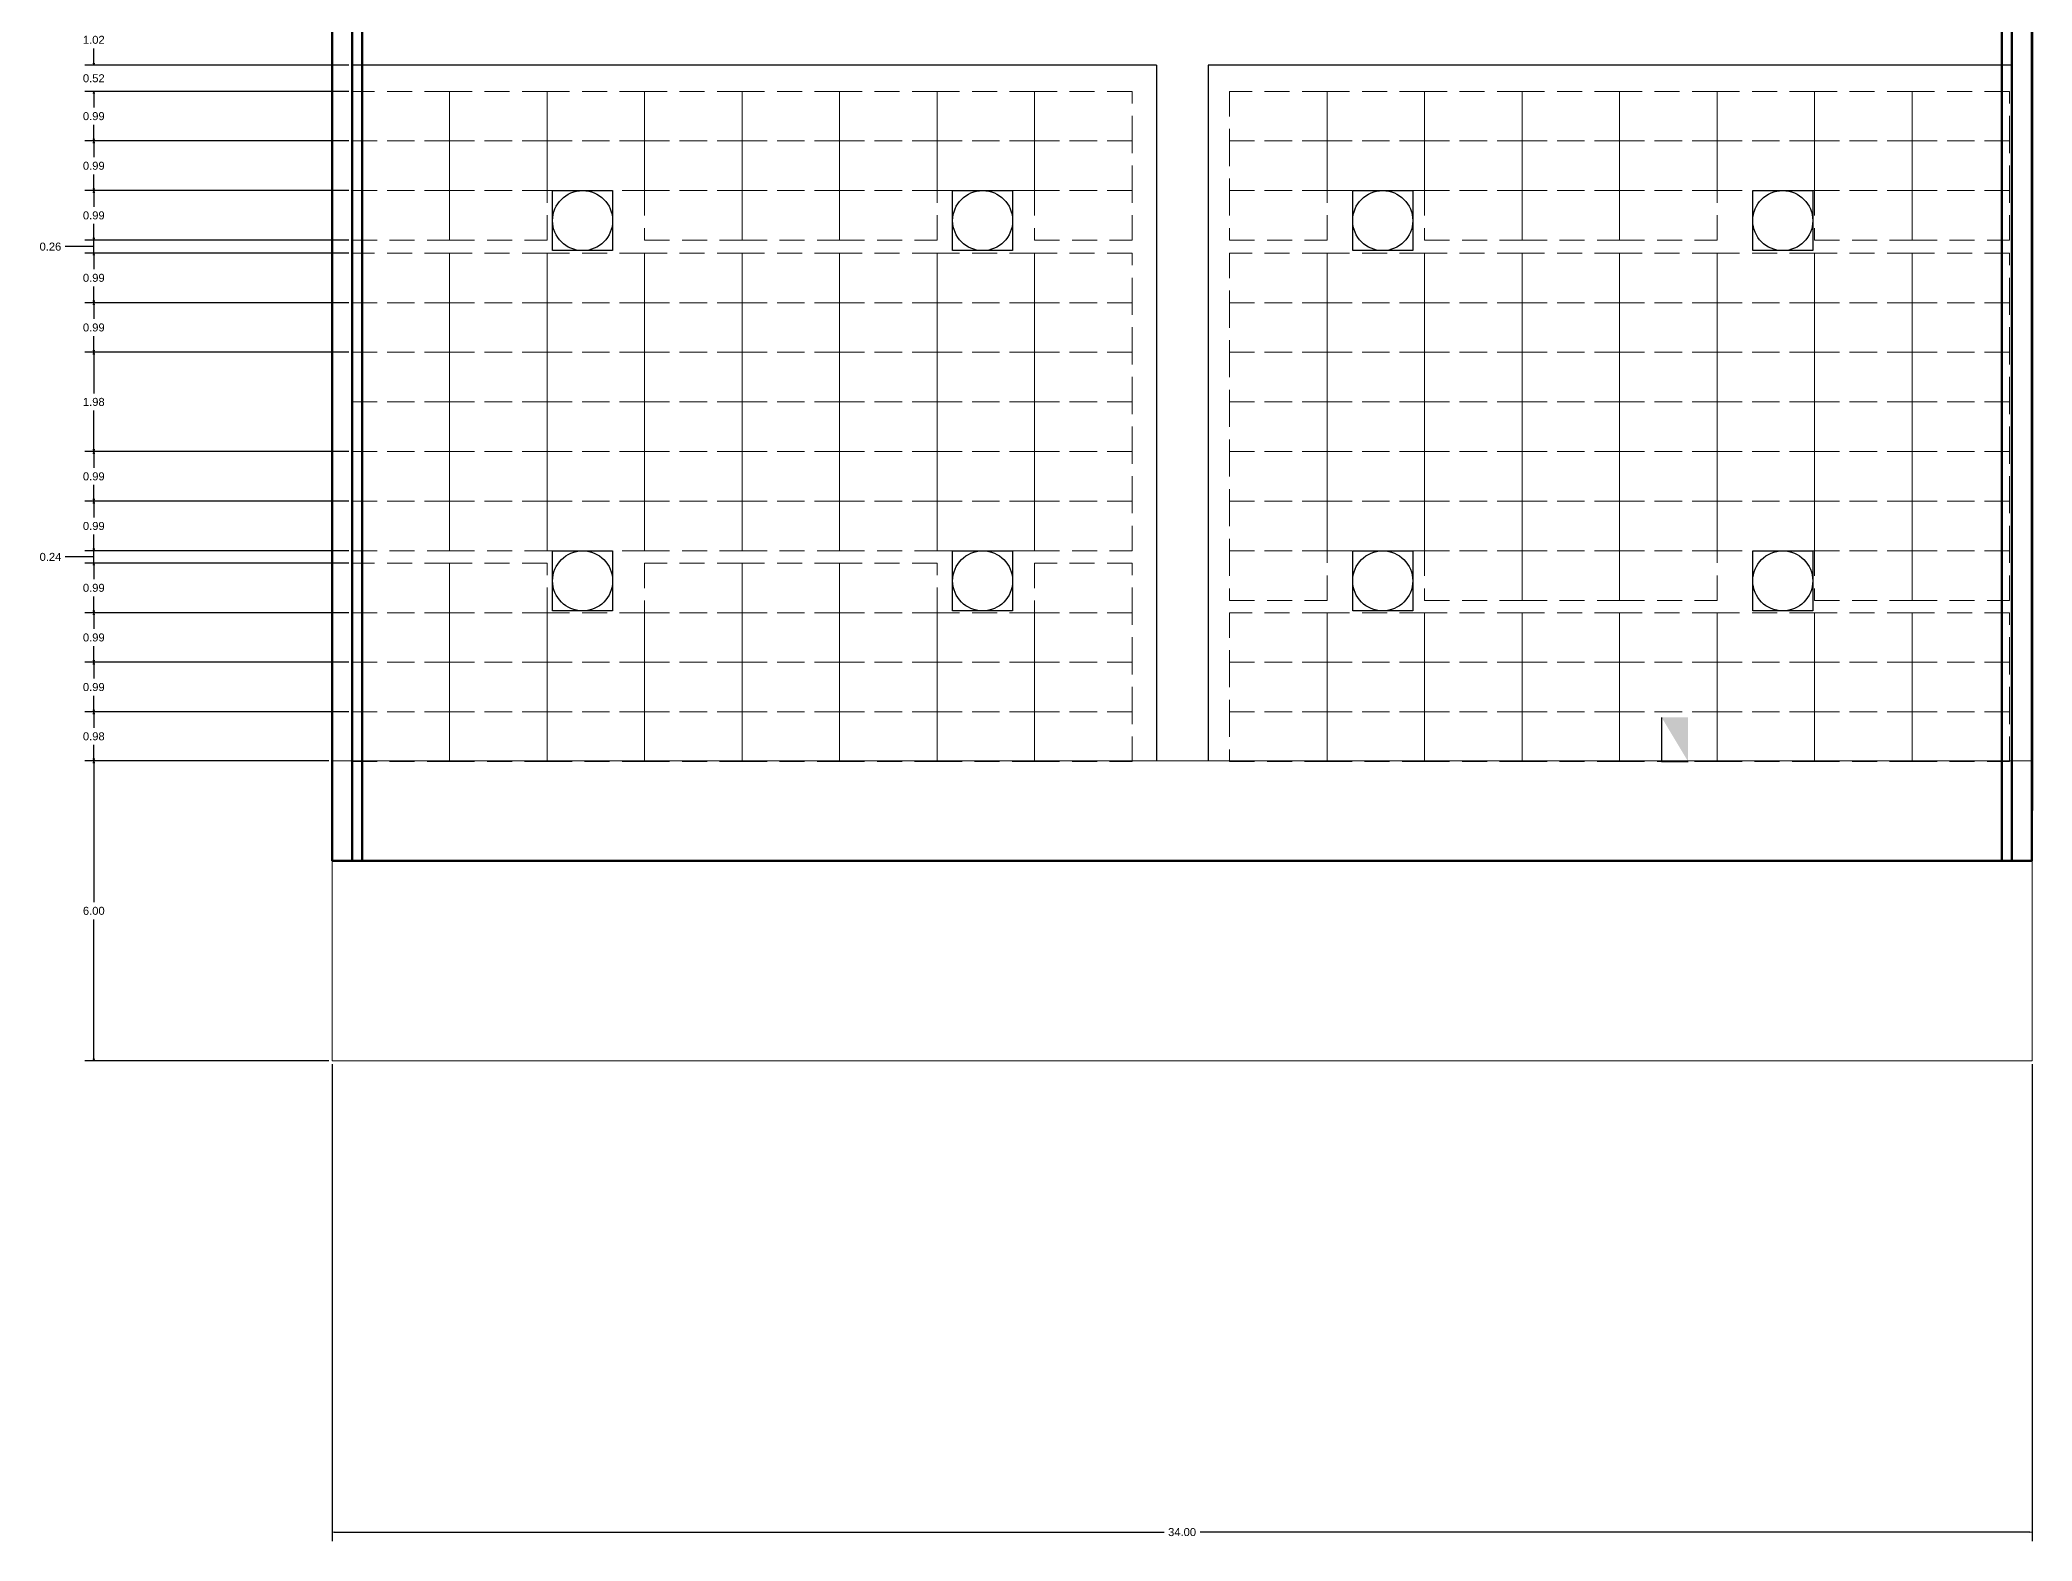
# Model space of a CAD drawing. Header units: metres. Extents: x -1 to 720, y -8 to 179.
# Drawn here: x 514.67 to 554.51, y 16.4 to 46.41 of the extents above; entities that cross this region are included whole.
import ezdxf

# ---------------------------------------------------------------- set-up
doc = ezdxf.new("R2010")
doc.units = ezdxf.units.M
doc.header["$PDMODE"] = 34
doc.linetypes.add('DASHED', pattern=[0.75, 0.5, -0.25])
for name, color, linetype in [('0-Dimension', 9, 'Continuous'), ('E-AUXL', 7, 'Continuous'), ('S-PLAT', 7, 'Continuous')]:
    doc.layers.add(name, color=color, linetype=linetype)
for name, color, linetype, lineweight in [('A-AREA', 7, 'Continuous', 5), ('A-ROOF', 226, 'Continuous', 53), ('E-POWR', 3, 'DASHED', 15), ('S-BEAM', 1, 'Continuous', 50)]:
    doc.layers.add(name, color=color, linetype=linetype, lineweight=lineweight)
doc.styles.get("Standard").update_dxf_attribs({"font": 'arial.ttf'})
doc.dimstyles.new('DAPC Standard', dxfattribs={"dimtxt": 0.3, "dimasz": 0.18, "dimexe": 0.18, "dimexo": 0.0625, "dimgap": 0.09, "dimtad": 0, "dimtih": 1, "dimtoh": 1, "dimzin": 0, "dimdsep": 46, "dimtxsty": 'Standard', "dimblk": 'CLOSEDBLANK', "dimcen": 0.09, "dimazin": 0, "dimtfac": 1, "dimtofl": 0, "dimtmove": 0, "dimatfit": 3, "dimfxl": 1, "dimtolj": 1, "dimtzin": 0, "dimarcsym": 0})

# ---------------------------------------------------------------- blocks, each defined once
blk = doc.blocks.new('*U1')
at = {"layer": 'E-POWR'}
blk.add_lwpolyline([(-0.975, -0.496), (0.975, -0.496), (0.975, 0.496), (-0.975, 0.496)], close=True, dxfattribs=at)
blk = doc.blocks.new('*U2')
at = {"layer": 'E-POWR', "color": 0, "linetype": 'ByBlock', "lineweight": -2, "transparency": 16777216}
for p in [(0, 0), (1.95, 0)]:
    blk.add_blockref('*U1', p, dxfattribs=at)
blk = doc.blocks.new('*U3')
at = {"layer": 'E-POWR'}
blk.add_lwpolyline([(-0.975, -0.496), (0.975, -0.496), (0.975, 0.496), (-0.975, 0.496)], close=True, dxfattribs=at)
blk = doc.blocks.new('*U4')
at = {"layer": 'E-POWR', "color": 0, "linetype": 'ByBlock', "lineweight": -2, "transparency": 16777216}
for p in [(0, 0), (1.95, 0)]:
    blk.add_blockref('*U3', p, dxfattribs=at)
blk = doc.blocks.new('*U17')
at = {"layer": 'E-POWR'}
blk.add_lwpolyline([(-0.975, -0.496), (0.975, -0.496), (0.975, 0.496), (-0.975, 0.496)], close=True, dxfattribs=at)
blk = doc.blocks.new('*U18')
at = {"layer": 'E-POWR', "color": 0, "linetype": 'ByBlock', "lineweight": -2, "transparency": 16777216}
for p in [(0, 0), (1.95, 0)]:
    blk.add_blockref('*U17', p, dxfattribs=at)
blk = doc.blocks.new('*U19')
at = {"layer": 'E-POWR'}
blk.add_lwpolyline([(-0.975, -0.496), (0.975, -0.496), (0.975, 0.496), (-0.975, 0.496)], close=True, dxfattribs=at)
blk = doc.blocks.new('*U20')
at = {"layer": 'E-POWR', "color": 0, "linetype": 'ByBlock', "lineweight": -2, "transparency": 16777216}
for p in [(0, 0), (1.95, 0)]:
    blk.add_blockref('*U19', p, dxfattribs=at)
blk = doc.blocks.new('*U21')
at = {"layer": 'E-POWR'}
blk.add_lwpolyline([(-0.975, -0.496), (0.975, -0.496), (0.975, 0.496), (-0.975, 0.496)], close=True, dxfattribs=at)
blk = doc.blocks.new('*U22')
at = {"layer": 'E-POWR', "color": 0, "linetype": 'ByBlock', "lineweight": -2, "transparency": 16777216}
for p in [(0, 0), (1.95, 0), (3.9, 0)]:
    blk.add_blockref('*U21', p, dxfattribs=at)
blk = doc.blocks.new('*U23')
at = {"layer": 'E-POWR'}
blk.add_lwpolyline([(-0.975, -0.496), (0.975, -0.496), (0.975, 0.496), (-0.975, 0.496)], close=True, dxfattribs=at)
blk = doc.blocks.new('*U24')
at = {"layer": 'E-POWR', "color": 0, "linetype": 'ByBlock', "lineweight": -2, "transparency": 16777216}
for p in [(0, 0), (1.95, 0), (3.9, 0)]:
    blk.add_blockref('*U23', p, dxfattribs=at)
blk = doc.blocks.new('*U38')
at = {"layer": 'E-POWR'}
blk.add_lwpolyline([(-0.975, -0.496), (0.975, -0.496), (0.975, 0.496), (-0.975, 0.496)], close=True, dxfattribs=at)
blk = doc.blocks.new('*U37')
at = {"layer": 'E-POWR', "color": 0, "linetype": 'ByBlock', "lineweight": -2, "transparency": 16777216}
for p in [(0, 0), (1.95, 0), (3.9, 0)]:
    blk.add_blockref('*U38', p, dxfattribs=at)
blk = doc.blocks.new('*U40')
at = {"layer": 'E-POWR'}
blk.add_lwpolyline([(-0.975, -0.496), (0.975, -0.496), (0.975, 0.496), (-0.975, 0.496)], close=True, dxfattribs=at)
blk = doc.blocks.new('*U39')
at = {"layer": 'E-POWR', "color": 0, "linetype": 'ByBlock', "lineweight": -2, "transparency": 16777216}
for p in [(0, 0), (1.95, 0), (3.9, 0)]:
    blk.add_blockref('*U40', p, dxfattribs=at)
blk = doc.blocks.new('RETIE-Tablero de distribucion')
for p, q in [((20, 0), (20, 12)), ((0, 0), (20, 0))]:
    blk.add_line(p, q)
blk.add_solid([(0, 0), (0, 12), (20, 12)])
blk = doc.blocks.new('_ClosedBlank')
at = {"color": 0, "linetype": 'ByBlock', "lineweight": -2}
for p, q in [((-1, 0.17), (0, 0)), ((-1, 0.17), (-1, -0.17)), ((0, 0), (-1, -0.17))]:
    blk.add_line(p, q, dxfattribs=at)
blk = doc.blocks.new('*D374')
at = {"layer": '0-Dimension', "color": 0, "lineweight": -2, "transparency": 16777216}
for p, q in [((520.511, 25.938), (520.511, 16.402)), ((554.511, 25.938), (554.511, 16.402)), ((520.556, 16.582), (537.151, 16.582)), ((554.466, 16.582), (537.871, 16.582))]:
    blk.add_line(p, q, dxfattribs=at)
at = {"layer": 'Defpoints', "color": 0, "transparency": 16777216}
for p in [(520.511, 26), (554.511, 26), (554.511, 16.582)]:
    blk.add_point(p, dxfattribs=at)
at = {"layer": '0-Dimension', "color": 0, "lineweight": -2, "transparency": 16777216, "xscale": 0.045, "yscale": 0.045, "zscale": 0.045, "rotation": 180}
blk.add_blockref('_ClosedBlank', (520.511, 16.582), dxfattribs=at)
at = {"layer": '0-Dimension', "color": 0, "lineweight": -2, "transparency": 16777216, "xscale": 0.045, "yscale": 0.045, "zscale": 0.045}
blk.add_blockref('_ClosedBlank', (554.511, 16.582), dxfattribs=at)
at = {"layer": '0-Dimension', "color": 0, "transparency": 16777216, "insert": (537.511, 16.582), "char_height": 0.16, "attachment_point": 5}
blk.add_mtext('\\A1;34.00', dxfattribs=at)
blk = doc.blocks.new('*D375')
at = {"layer": '0-Dimension', "color": 0, "lineweight": -2, "transparency": 16777216}
for p, q in [((520.448, 32), (515.567, 32)), ((515.747, 31.955), (515.747, 29.172)), ((515.747, 26.045), (515.747, 28.828)), ((520.448, 26), (515.567, 26))]:
    blk.add_line(p, q, dxfattribs=at)
at = {"layer": 'Defpoints', "color": 0, "transparency": 16777216}
for p in [(515.747, 32), (520.511, 32), (520.511, 26)]:
    blk.add_point(p, dxfattribs=at)
at = {"layer": '0-Dimension', "color": 0, "lineweight": -2, "transparency": 16777216, "xscale": 0.045, "yscale": 0.045, "zscale": 0.045}
for p, rotation in [((515.747, 32), 90), ((515.747, 26), 270)]:
    blk.add_blockref('_ClosedBlank', p, dxfattribs=dict(at, rotation=rotation))
at = {"layer": '0-Dimension', "color": 0, "transparency": 16777216, "insert": (515.747, 29), "char_height": 0.16, "attachment_point": 5}
blk.add_mtext('\\A1;6.00', dxfattribs=at)
blk = doc.blocks.new('*D376')
at = {"layer": '0-Dimension', "color": 0, "lineweight": -2, "transparency": 16777216}
for p, q in [((520.848, 32.976), (515.567, 32.976)), ((515.747, 32.931), (515.747, 32.66)), ((515.747, 32.045), (515.747, 32.316)), ((520.448, 32), (515.567, 32))]:
    blk.add_line(p, q, dxfattribs=at)
at = {"layer": 'Defpoints', "color": 0, "transparency": 16777216}
for p in [(515.747, 32.976), (520.911, 32.976), (520.511, 32)]:
    blk.add_point(p, dxfattribs=at)
at = {"layer": '0-Dimension', "color": 0, "lineweight": -2, "transparency": 16777216, "xscale": 0.045, "yscale": 0.045, "zscale": 0.045}
for p, rotation in [((515.747, 32.976), 90), ((515.747, 32), 270)]:
    blk.add_blockref('_ClosedBlank', p, dxfattribs=dict(at, rotation=rotation))
at = {"layer": '0-Dimension', "color": 0, "transparency": 16777216, "insert": (515.747, 32.488), "char_height": 0.16, "attachment_point": 5}
blk.add_mtext('\\A1;0.98', dxfattribs=at)
blk = doc.blocks.new('*D377')
at = {"layer": '0-Dimension', "color": 0, "lineweight": -2, "transparency": 16777216}
for p, q in [((520.848, 33.968), (515.567, 33.968)), ((515.747, 33.923), (515.747, 33.644)), ((515.747, 33.021), (515.747, 33.3)), ((520.848, 32.976), (515.567, 32.976))]:
    blk.add_line(p, q, dxfattribs=at)
at = {"layer": 'Defpoints', "color": 0, "transparency": 16777216}
for p in [(515.747, 33.968), (520.911, 33.968), (520.911, 32.976)]:
    blk.add_point(p, dxfattribs=at)
at = {"layer": '0-Dimension', "color": 0, "lineweight": -2, "transparency": 16777216, "xscale": 0.045, "yscale": 0.045, "zscale": 0.045}
for p, rotation in [((515.747, 33.968), 90), ((515.747, 32.976), 270)]:
    blk.add_blockref('_ClosedBlank', p, dxfattribs=dict(at, rotation=rotation))
at = {"layer": '0-Dimension', "color": 0, "transparency": 16777216, "insert": (515.747, 33.472), "char_height": 0.16, "attachment_point": 5}
blk.add_mtext('\\A1;0.99', dxfattribs=at)
blk = doc.blocks.new('*D378')
at = {"layer": '0-Dimension', "color": 0, "lineweight": -2, "transparency": 16777216}
for p, q in [((520.848, 34.96), (515.567, 34.96)), ((515.747, 34.915), (515.747, 34.636)), ((515.747, 34.013), (515.747, 34.292)), ((520.848, 33.968), (515.567, 33.968))]:
    blk.add_line(p, q, dxfattribs=at)
at = {"layer": 'Defpoints', "color": 0, "transparency": 16777216}
for p in [(515.747, 34.96), (520.911, 34.96), (520.911, 33.968)]:
    blk.add_point(p, dxfattribs=at)
at = {"layer": '0-Dimension', "color": 0, "lineweight": -2, "transparency": 16777216, "xscale": 0.045, "yscale": 0.045, "zscale": 0.045}
for p, rotation in [((515.747, 34.96), 90), ((515.747, 33.968), 270)]:
    blk.add_blockref('_ClosedBlank', p, dxfattribs=dict(at, rotation=rotation))
at = {"layer": '0-Dimension', "color": 0, "transparency": 16777216, "insert": (515.747, 34.464), "char_height": 0.16, "attachment_point": 5}
blk.add_mtext('\\A1;0.99', dxfattribs=at)
blk = doc.blocks.new('*D379')
at = {"layer": '0-Dimension', "color": 0, "lineweight": -2, "transparency": 16777216}
for p, q in [((520.848, 35.952), (515.567, 35.952)), ((515.747, 35.907), (515.747, 35.628)), ((515.747, 35.005), (515.747, 35.284)), ((520.848, 34.96), (515.567, 34.96))]:
    blk.add_line(p, q, dxfattribs=at)
at = {"layer": 'Defpoints', "color": 0, "transparency": 16777216}
for p in [(515.747, 35.952), (520.911, 35.952), (520.911, 34.96)]:
    blk.add_point(p, dxfattribs=at)
at = {"layer": '0-Dimension', "color": 0, "lineweight": -2, "transparency": 16777216, "xscale": 0.045, "yscale": 0.045, "zscale": 0.045}
for p, rotation in [((515.747, 35.952), 90), ((515.747, 34.96), 270)]:
    blk.add_blockref('_ClosedBlank', p, dxfattribs=dict(at, rotation=rotation))
at = {"layer": '0-Dimension', "color": 0, "transparency": 16777216, "insert": (515.747, 35.456), "char_height": 0.16, "attachment_point": 5}
blk.add_mtext('\\A1;0.99', dxfattribs=at)
blk = doc.blocks.new('*D380')
at = {"layer": '0-Dimension', "color": 0, "lineweight": -2, "transparency": 16777216}
for p, q in [((515.747, 36.241), (515.747, 36.286)), ((515.358, 36.074), (515.178, 36.074)), ((515.747, 36.074), (515.358, 36.074)), ((520.848, 36.196), (515.567, 36.196)), ((520.848, 35.952), (515.567, 35.952)), ((515.747, 35.952), (515.747, 36.196)), ((515.747, 35.907), (515.747, 35.862))]:
    blk.add_line(p, q, dxfattribs=at)
at = {"layer": 'Defpoints', "color": 0, "transparency": 16777216}
for p in [(515.747, 36.196), (520.911, 36.196), (520.911, 35.952)]:
    blk.add_point(p, dxfattribs=at)
at = {"layer": '0-Dimension', "color": 0, "lineweight": -2, "transparency": 16777216, "xscale": 0.045, "yscale": 0.045, "zscale": 0.045}
for p, rotation in [((515.747, 36.196), 270), ((515.747, 35.952), 90)]:
    blk.add_blockref('_ClosedBlank', p, dxfattribs=dict(at, rotation=rotation))
at = {"layer": '0-Dimension', "color": 0, "transparency": 16777216, "insert": (514.881, 36.074), "char_height": 0.16, "attachment_point": 5}
blk.add_mtext('\\A1;0.24', dxfattribs=at)
blk = doc.blocks.new('*D381')
at = {"layer": '0-Dimension', "color": 0, "lineweight": -2, "transparency": 16777216}
for p, q in [((520.848, 37.188), (515.567, 37.188)), ((515.747, 37.143), (515.747, 36.864)), ((515.747, 36.241), (515.747, 36.521)), ((520.848, 36.196), (515.567, 36.196))]:
    blk.add_line(p, q, dxfattribs=at)
at = {"layer": 'Defpoints', "color": 0, "transparency": 16777216}
for p in [(515.747, 37.188), (520.911, 37.188), (520.911, 36.196)]:
    blk.add_point(p, dxfattribs=at)
at = {"layer": '0-Dimension', "color": 0, "lineweight": -2, "transparency": 16777216, "xscale": 0.045, "yscale": 0.045, "zscale": 0.045}
for p, rotation in [((515.747, 37.188), 90), ((515.747, 36.196), 270)]:
    blk.add_blockref('_ClosedBlank', p, dxfattribs=dict(at, rotation=rotation))
at = {"layer": '0-Dimension', "color": 0, "transparency": 16777216, "insert": (515.747, 36.692), "char_height": 0.16, "attachment_point": 5}
blk.add_mtext('\\A1;0.99', dxfattribs=at)
blk = doc.blocks.new('*D382')
at = {"layer": '0-Dimension', "color": 0, "lineweight": -2, "transparency": 16777216}
for p, q in [((520.848, 38.18), (515.567, 38.18)), ((515.747, 38.135), (515.747, 37.856)), ((515.747, 37.233), (515.747, 37.513)), ((520.848, 37.188), (515.567, 37.188))]:
    blk.add_line(p, q, dxfattribs=at)
at = {"layer": 'Defpoints', "color": 0, "transparency": 16777216}
for p in [(515.747, 38.18), (520.911, 38.18), (520.911, 37.188)]:
    blk.add_point(p, dxfattribs=at)
at = {"layer": '0-Dimension', "color": 0, "lineweight": -2, "transparency": 16777216, "xscale": 0.045, "yscale": 0.045, "zscale": 0.045}
for p, rotation in [((515.747, 38.18), 90), ((515.747, 37.188), 270)]:
    blk.add_blockref('_ClosedBlank', p, dxfattribs=dict(at, rotation=rotation))
at = {"layer": '0-Dimension', "color": 0, "transparency": 16777216, "insert": (515.747, 37.684), "char_height": 0.16, "attachment_point": 5}
blk.add_mtext('\\A1;0.99', dxfattribs=at)
blk = doc.blocks.new('*D383')
at = {"layer": '0-Dimension', "color": 0, "lineweight": -2, "transparency": 16777216}
for p, q in [((520.848, 40.164), (515.567, 40.164)), ((515.747, 40.119), (515.747, 39.344)), ((515.747, 38.225), (515.747, 39.001)), ((520.848, 38.18), (515.567, 38.18))]:
    blk.add_line(p, q, dxfattribs=at)
at = {"layer": 'Defpoints', "color": 0, "transparency": 16777216}
for p in [(515.747, 40.164), (520.911, 40.164), (520.911, 38.18)]:
    blk.add_point(p, dxfattribs=at)
at = {"layer": '0-Dimension', "color": 0, "lineweight": -2, "transparency": 16777216, "xscale": 0.045, "yscale": 0.045, "zscale": 0.045}
for p, rotation in [((515.747, 40.164), 90), ((515.747, 38.18), 270)]:
    blk.add_blockref('_ClosedBlank', p, dxfattribs=dict(at, rotation=rotation))
at = {"layer": '0-Dimension', "color": 0, "transparency": 16777216, "insert": (515.747, 39.172), "char_height": 0.16, "attachment_point": 5}
blk.add_mtext('\\A1;1.98', dxfattribs=at)
blk = doc.blocks.new('*D384')
at = {"layer": '0-Dimension', "color": 0, "lineweight": -2, "transparency": 16777216}
for p, q in [((520.848, 41.156), (515.567, 41.156)), ((515.747, 41.111), (515.747, 40.832)), ((515.747, 40.209), (515.747, 40.489)), ((520.848, 40.164), (515.567, 40.164))]:
    blk.add_line(p, q, dxfattribs=at)
at = {"layer": 'Defpoints', "color": 0, "transparency": 16777216}
for p in [(515.747, 41.156), (520.911, 41.156), (520.911, 40.164)]:
    blk.add_point(p, dxfattribs=at)
at = {"layer": '0-Dimension', "color": 0, "lineweight": -2, "transparency": 16777216, "xscale": 0.045, "yscale": 0.045, "zscale": 0.045}
for p, rotation in [((515.747, 41.156), 90), ((515.747, 40.164), 270)]:
    blk.add_blockref('_ClosedBlank', p, dxfattribs=dict(at, rotation=rotation))
at = {"layer": '0-Dimension', "color": 0, "transparency": 16777216, "insert": (515.747, 40.66), "char_height": 0.16, "attachment_point": 5}
blk.add_mtext('\\A1;0.99', dxfattribs=at)
blk = doc.blocks.new('*D385')
at = {"layer": '0-Dimension', "color": 0, "lineweight": -2, "transparency": 16777216}
for p, q in [((520.848, 42.148), (515.567, 42.148)), ((515.747, 42.103), (515.747, 41.824)), ((515.747, 41.201), (515.747, 41.481)), ((520.848, 41.156), (515.567, 41.156))]:
    blk.add_line(p, q, dxfattribs=at)
at = {"layer": 'Defpoints', "color": 0, "transparency": 16777216}
for p in [(515.747, 42.148), (520.911, 42.148), (520.911, 41.156)]:
    blk.add_point(p, dxfattribs=at)
at = {"layer": '0-Dimension', "color": 0, "lineweight": -2, "transparency": 16777216, "xscale": 0.045, "yscale": 0.045, "zscale": 0.045}
for p, rotation in [((515.747, 42.148), 90), ((515.747, 41.156), 270)]:
    blk.add_blockref('_ClosedBlank', p, dxfattribs=dict(at, rotation=rotation))
at = {"layer": '0-Dimension', "color": 0, "transparency": 16777216, "insert": (515.747, 41.652), "char_height": 0.16, "attachment_point": 5}
blk.add_mtext('\\A1;0.99', dxfattribs=at)
blk = doc.blocks.new('*D386')
at = {"layer": '0-Dimension', "color": 0, "lineweight": -2, "transparency": 16777216}
for p, q in [((515.358, 42.276), (515.178, 42.276)), ((515.747, 42.276), (515.358, 42.276)), ((520.848, 42.404), (515.567, 42.404)), ((515.747, 42.449), (515.747, 42.494)), ((515.747, 42.148), (515.747, 42.404)), ((520.848, 42.148), (515.567, 42.148)), ((515.747, 42.103), (515.747, 42.058))]:
    blk.add_line(p, q, dxfattribs=at)
at = {"layer": 'Defpoints', "color": 0, "transparency": 16777216}
for p in [(515.747, 42.404), (520.911, 42.404), (520.911, 42.148)]:
    blk.add_point(p, dxfattribs=at)
at = {"layer": '0-Dimension', "color": 0, "lineweight": -2, "transparency": 16777216, "xscale": 0.045, "yscale": 0.045, "zscale": 0.045}
for p, rotation in [((515.747, 42.404), 270), ((515.747, 42.148), 90)]:
    blk.add_blockref('_ClosedBlank', p, dxfattribs=dict(at, rotation=rotation))
at = {"layer": '0-Dimension', "color": 0, "transparency": 16777216, "insert": (514.88, 42.276), "char_height": 0.16, "attachment_point": 5}
blk.add_mtext('\\A1;0.26', dxfattribs=at)
blk = doc.blocks.new('*D387')
at = {"layer": '0-Dimension', "color": 0, "lineweight": -2, "transparency": 16777216}
for p, q in [((520.848, 43.396), (515.567, 43.396)), ((515.747, 43.351), (515.747, 43.072)), ((515.747, 42.449), (515.747, 42.729)), ((520.848, 42.404), (515.567, 42.404))]:
    blk.add_line(p, q, dxfattribs=at)
at = {"layer": 'Defpoints', "color": 0, "transparency": 16777216}
for p in [(515.747, 43.396), (520.911, 43.396), (520.911, 42.404)]:
    blk.add_point(p, dxfattribs=at)
at = {"layer": '0-Dimension', "color": 0, "lineweight": -2, "transparency": 16777216, "xscale": 0.045, "yscale": 0.045, "zscale": 0.045}
for p, rotation in [((515.747, 43.396), 90), ((515.747, 42.404), 270)]:
    blk.add_blockref('_ClosedBlank', p, dxfattribs=dict(at, rotation=rotation))
at = {"layer": '0-Dimension', "color": 0, "transparency": 16777216, "insert": (515.747, 42.9), "char_height": 0.16, "attachment_point": 5}
blk.add_mtext('\\A1;0.99', dxfattribs=at)
blk = doc.blocks.new('*D388')
at = {"layer": '0-Dimension', "color": 0, "lineweight": -2, "transparency": 16777216}
for p, q in [((520.848, 44.388), (515.567, 44.388)), ((515.747, 44.343), (515.747, 44.064)), ((515.747, 43.441), (515.747, 43.721)), ((520.848, 43.396), (515.567, 43.396))]:
    blk.add_line(p, q, dxfattribs=at)
at = {"layer": 'Defpoints', "color": 0, "transparency": 16777216}
for p in [(515.747, 44.388), (520.911, 44.388), (520.911, 43.396)]:
    blk.add_point(p, dxfattribs=at)
at = {"layer": '0-Dimension', "color": 0, "lineweight": -2, "transparency": 16777216, "xscale": 0.045, "yscale": 0.045, "zscale": 0.045}
for p, rotation in [((515.747, 44.388), 90), ((515.747, 43.396), 270)]:
    blk.add_blockref('_ClosedBlank', p, dxfattribs=dict(at, rotation=rotation))
at = {"layer": '0-Dimension', "color": 0, "transparency": 16777216, "insert": (515.747, 43.892), "char_height": 0.16, "attachment_point": 5}
blk.add_mtext('\\A1;0.99', dxfattribs=at)
blk = doc.blocks.new('*D389')
at = {"layer": '0-Dimension', "color": 0, "lineweight": -2, "transparency": 16777216}
for p, q in [((520.848, 45.38), (515.567, 45.38)), ((515.747, 45.335), (515.747, 45.056)), ((515.747, 44.433), (515.747, 44.713)), ((520.848, 44.388), (515.567, 44.388))]:
    blk.add_line(p, q, dxfattribs=at)
at = {"layer": 'Defpoints', "color": 0, "transparency": 16777216}
for p in [(515.747, 45.38), (520.911, 45.38), (520.911, 44.388)]:
    blk.add_point(p, dxfattribs=at)
at = {"layer": '0-Dimension', "color": 0, "lineweight": -2, "transparency": 16777216, "xscale": 0.045, "yscale": 0.045, "zscale": 0.045}
for p, rotation in [((515.747, 45.38), 90), ((515.747, 44.388), 270)]:
    blk.add_blockref('_ClosedBlank', p, dxfattribs=dict(at, rotation=rotation))
at = {"layer": '0-Dimension', "color": 0, "transparency": 16777216, "insert": (515.747, 44.884), "char_height": 0.16, "attachment_point": 5}
blk.add_mtext('\\A1;0.99', dxfattribs=at)
blk = doc.blocks.new('*D390')
at = {"layer": '0-Dimension', "color": 0, "lineweight": -2, "transparency": 16777216}
for p, q in [((520.848, 45.901), (515.567, 45.901)), ((515.747, 45.946), (515.747, 45.991)), ((520.848, 45.38), (515.567, 45.38)), ((515.747, 45.335), (515.747, 45.29))]:
    blk.add_line(p, q, dxfattribs=at)
at = {"layer": 'Defpoints', "color": 0, "transparency": 16777216}
for p in [(515.747, 45.901), (520.911, 45.901), (520.911, 45.38)]:
    blk.add_point(p, dxfattribs=at)
at = {"layer": '0-Dimension', "color": 0, "lineweight": -2, "transparency": 16777216, "xscale": 0.045, "yscale": 0.045, "zscale": 0.045}
for p, rotation in [((515.747, 45.901), 270), ((515.747, 45.38), 90)]:
    blk.add_blockref('_ClosedBlank', p, dxfattribs=dict(at, rotation=rotation))
at = {"layer": '0-Dimension', "color": 0, "transparency": 16777216, "insert": (515.747, 45.641), "char_height": 0.16, "attachment_point": 5}
blk.add_mtext('\\A1;0.52', dxfattribs=at)
blk = doc.blocks.new('*D391')
at = {"layer": '0-Dimension', "color": 0, "lineweight": -2, "transparency": 16777216}
for p, q in [((520.848, 46.917), (515.567, 46.917)), ((515.747, 46.872), (515.747, 46.581)), ((515.747, 45.946), (515.747, 46.237)), ((520.848, 45.901), (515.567, 45.901))]:
    blk.add_line(p, q, dxfattribs=at)
at = {"layer": 'Defpoints', "color": 0, "transparency": 16777216}
for p in [(515.747, 46.917), (520.911, 46.917), (520.911, 45.901)]:
    blk.add_point(p, dxfattribs=at)
at = {"layer": '0-Dimension', "color": 0, "lineweight": -2, "transparency": 16777216, "xscale": 0.045, "yscale": 0.045, "zscale": 0.045}
for p, rotation in [((515.747, 46.917), 90), ((515.747, 45.901), 270)]:
    blk.add_blockref('_ClosedBlank', p, dxfattribs=dict(at, rotation=rotation))
at = {"layer": '0-Dimension', "color": 0, "transparency": 16777216, "insert": (515.747, 46.409), "char_height": 0.16, "attachment_point": 5}
blk.add_mtext('\\A1;1.02', dxfattribs=at)

msp = doc.modelspace()

# ---------------------------------------------------------------- linework, layer by layer
at = {"layer": 'A-AREA'}
for p, q in [((520.511, 26), (520.511, 80)), ((554.511, 26), (554.511, 80)), ((554.511, 32), (520.511, 32)), ((554.511, 26), (554.511, 32)), ((520.511, 26), (554.511, 26))]:
    msp.add_line(p, q, dxfattribs=at)
at = {"layer": 'A-ROOF'}
for p, q in [((520.911, 30), (520.911, 70)), ((554.104, 30), (554.111, 69.8)), ((520.511, 30), (520.511, 68)), ((554.511, 32), (554.511, 68)), ((520.511, 32), (520.511, 30)), ((554.511, 32), (554.504, 30)), ((554.511, 32), (554.511, 32)), ((554.504, 30), (520.511, 30)), ((520.511, 30), (520.911, 30)), ((554.504, 30), (554.104, 30))]:
    msp.add_line(p, q, dxfattribs=at)
at = {"layer": 'E-AUXL'}
for p, q in [((524.923, 43.396), (526.123, 43.396)), ((524.923, 42.196), (524.923, 43.396)), ((526.123, 43.396), (526.123, 42.196)), ((532.923, 43.396), (534.123, 43.396)), ((532.923, 42.196), (532.923, 43.396)), ((534.123, 43.396), (534.123, 42.196)), ((540.923, 43.396), (542.123, 43.396)), ((540.923, 42.196), (540.923, 43.396)), ((542.123, 43.396), (542.123, 42.196)), ((548.923, 43.396), (550.123, 43.396)), ((548.923, 42.196), (548.923, 43.396)), ((550.123, 43.396), (550.123, 42.196)), ((526.123, 42.196), (524.923, 42.196)), ((534.123, 42.196), (532.923, 42.196)), ((542.123, 42.196), (540.923, 42.196)), ((550.123, 42.196), (548.923, 42.196)), ((524.923, 36.196), (526.123, 36.196)), ((524.923, 34.996), (524.923, 36.196)), ((526.123, 36.196), (526.123, 34.996)), ((532.923, 36.196), (534.123, 36.196)), ((532.923, 34.996), (532.923, 36.196)), ((534.123, 36.196), (534.123, 34.996)), ((540.923, 36.196), (542.123, 36.196)), ((540.923, 34.996), (540.923, 36.196)), ((542.123, 36.196), (542.123, 34.996)), ((548.923, 36.196), (550.123, 36.196)), ((548.923, 34.996), (548.923, 36.196)), ((550.123, 36.196), (550.123, 34.996)), ((526.123, 34.996), (524.923, 34.996)), ((534.123, 34.996), (532.923, 34.996)), ((542.123, 34.996), (540.923, 34.996)), ((550.123, 34.996), (548.923, 34.996))]:
    msp.add_line(p, q, dxfattribs=at)
for centre in [(525.523, 42.796), (533.523, 42.796), (541.523, 42.796), (549.523, 42.796), (525.523, 35.596), (533.523, 35.596), (541.523, 35.596), (549.523, 35.596)]:
    msp.add_circle(centre, 0.6, dxfattribs=at)
at = {"layer": 'E-POWR'}
for points in [[(520.911, 44.388), (522.861, 44.388), (522.861, 45.38), (520.911, 45.38)], [(522.861, 44.388), (524.811, 44.388), (524.811, 45.38), (522.861, 45.38)], [(524.811, 44.388), (526.761, 44.388), (526.761, 45.38), (524.811, 45.38)], [(526.761, 44.388), (528.711, 44.388), (528.711, 45.38), (526.761, 45.38)], [(528.711, 44.388), (530.661, 44.388), (530.661, 45.38), (528.711, 45.38)], [(530.661, 44.388), (532.611, 44.388), (532.611, 45.38), (530.661, 45.38)], [(532.611, 44.388), (534.561, 44.388), (534.561, 45.38), (532.611, 45.38)], [(534.561, 44.388), (536.511, 44.388), (536.511, 45.38), (534.561, 45.38)], [(538.461, 44.388), (540.411, 44.388), (540.411, 45.38), (538.461, 45.38)], [(540.411, 44.388), (542.361, 44.388), (542.361, 45.38), (540.411, 45.38)], [(542.361, 44.388), (544.311, 44.388), (544.311, 45.38), (542.361, 45.38)], [(544.311, 44.388), (546.261, 44.388), (546.261, 45.38), (544.311, 45.38)], [(546.261, 44.388), (548.211, 44.388), (548.211, 45.38), (546.261, 45.38)], [(548.211, 44.388), (550.161, 44.388), (550.161, 45.38), (548.211, 45.38)], [(550.161, 44.388), (552.111, 44.388), (552.111, 45.38), (550.161, 45.38)], [(552.111, 44.388), (554.061, 44.388), (554.061, 45.38), (552.111, 45.38)], [(520.911, 43.396), (522.861, 43.396), (522.861, 44.388), (520.911, 44.388)], [(522.861, 43.396), (524.811, 43.396), (524.811, 44.388), (522.861, 44.388)], [(524.811, 43.396), (526.761, 43.396), (526.761, 44.388), (524.811, 44.388)], [(526.761, 43.396), (528.711, 43.396), (528.711, 44.388), (526.761, 44.388)], [(528.711, 43.396), (530.661, 43.396), (530.661, 44.388), (528.711, 44.388)], [(530.661, 43.396), (532.611, 43.396), (532.611, 44.388), (530.661, 44.388)], [(532.611, 43.396), (534.561, 43.396), (534.561, 44.388), (532.611, 44.388)], [(534.561, 43.396), (536.511, 43.396), (536.511, 44.388), (534.561, 44.388)], [(538.461, 43.396), (540.411, 43.396), (540.411, 44.388), (538.461, 44.388)], [(540.411, 43.396), (542.361, 43.396), (542.361, 44.388), (540.411, 44.388)], [(542.361, 43.396), (544.311, 43.396), (544.311, 44.388), (542.361, 44.388)], [(544.311, 43.396), (546.261, 43.396), (546.261, 44.388), (544.311, 44.388)], [(546.261, 43.396), (548.211, 43.396), (548.211, 44.388), (546.261, 44.388)], [(548.211, 43.396), (550.161, 43.396), (550.161, 44.388), (548.211, 44.388)], [(550.161, 43.396), (552.111, 43.396), (552.111, 44.388), (550.161, 44.388)], [(552.111, 43.396), (554.061, 43.396), (554.061, 44.388), (552.111, 44.388)], [(536.511, 43.396), (534.561, 43.396), (534.561, 42.404), (536.511, 42.404)], [(540.411, 43.396), (538.461, 43.396), (538.461, 42.404), (540.411, 42.404)], [(520.911, 41.156), (522.861, 41.156), (522.861, 42.148), (520.911, 42.148)], [(522.861, 41.156), (524.811, 41.156), (524.811, 42.148), (522.861, 42.148)], [(524.811, 41.156), (526.761, 41.156), (526.761, 42.148), (524.811, 42.148)], [(526.761, 41.156), (528.711, 41.156), (528.711, 42.148), (526.761, 42.148)], [(528.711, 41.156), (530.661, 41.156), (530.661, 42.148), (528.711, 42.148)], [(530.661, 41.156), (532.611, 41.156), (532.611, 42.148), (530.661, 42.148)], [(532.611, 41.156), (534.561, 41.156), (534.561, 42.148), (532.611, 42.148)], [(534.561, 41.156), (536.511, 41.156), (536.511, 42.148), (534.561, 42.148)], [(538.461, 41.156), (540.411, 41.156), (540.411, 42.148), (538.461, 42.148)], [(540.411, 41.156), (542.361, 41.156), (542.361, 42.148), (540.411, 42.148)], [(542.361, 41.156), (544.311, 41.156), (544.311, 42.148), (542.361, 42.148)], [(544.311, 41.156), (546.261, 41.156), (546.261, 42.148), (544.311, 42.148)], [(546.261, 41.156), (548.211, 41.156), (548.211, 42.148), (546.261, 42.148)], [(548.211, 41.156), (550.161, 41.156), (550.161, 42.148), (548.211, 42.148)], [(550.161, 41.156), (552.111, 41.156), (552.111, 42.148), (550.161, 42.148)], [(552.111, 41.156), (554.061, 41.156), (554.061, 42.148), (552.111, 42.148)], [(520.911, 40.164), (522.861, 40.164), (522.861, 41.156), (520.911, 41.156)], [(522.861, 40.164), (524.811, 40.164), (524.811, 41.156), (522.861, 41.156)], [(524.811, 40.164), (526.761, 40.164), (526.761, 41.156), (524.811, 41.156)], [(526.761, 40.164), (528.711, 40.164), (528.711, 41.156), (526.761, 41.156)], [(528.711, 40.164), (530.661, 40.164), (530.661, 41.156), (528.711, 41.156)], [(530.661, 40.164), (532.611, 40.164), (532.611, 41.156), (530.661, 41.156)], [(532.611, 40.164), (534.561, 40.164), (534.561, 41.156), (532.611, 41.156)], [(534.561, 40.164), (536.511, 40.164), (536.511, 41.156), (534.561, 41.156)], [(538.461, 40.164), (540.411, 40.164), (540.411, 41.156), (538.461, 41.156)], [(540.411, 40.164), (542.361, 40.164), (542.361, 41.156), (540.411, 41.156)], [(542.361, 40.164), (544.311, 40.164), (544.311, 41.156), (542.361, 41.156)], [(544.311, 40.164), (546.261, 40.164), (546.261, 41.156), (544.311, 41.156)], [(546.261, 40.164), (548.211, 40.164), (548.211, 41.156), (546.261, 41.156)], [(548.211, 40.164), (550.161, 40.164), (550.161, 41.156), (548.211, 41.156)], [(550.161, 40.164), (552.111, 40.164), (552.111, 41.156), (550.161, 41.156)], [(552.111, 40.164), (554.061, 40.164), (554.061, 41.156), (552.111, 41.156)], [(520.911, 39.172), (522.861, 39.172), (522.861, 40.164), (520.911, 40.164)], [(522.861, 39.172), (524.811, 39.172), (524.811, 40.164), (522.861, 40.164)], [(524.811, 39.172), (526.761, 39.172), (526.761, 40.164), (524.811, 40.164)], [(526.761, 39.172), (528.711, 39.172), (528.711, 40.164), (526.761, 40.164)], [(528.711, 39.172), (530.661, 39.172), (530.661, 40.164), (528.711, 40.164)], [(530.661, 39.172), (532.611, 39.172), (532.611, 40.164), (530.661, 40.164)], [(532.611, 39.172), (534.561, 39.172), (534.561, 40.164), (532.611, 40.164)], [(534.561, 39.172), (536.511, 39.172), (536.511, 40.164), (534.561, 40.164)], [(538.461, 39.172), (540.411, 39.172), (540.411, 40.164), (538.461, 40.164)], [(540.411, 39.172), (542.361, 39.172), (542.361, 40.164), (540.411, 40.164)], [(542.361, 39.172), (544.311, 39.172), (544.311, 40.164), (542.361, 40.164)], [(544.311, 39.172), (546.261, 39.172), (546.261, 40.164), (544.311, 40.164)], [(546.261, 39.172), (548.211, 39.172), (548.211, 40.164), (546.261, 40.164)], [(548.211, 39.172), (550.161, 39.172), (550.161, 40.164), (548.211, 40.164)], [(550.161, 39.172), (552.111, 39.172), (552.111, 40.164), (550.161, 40.164)], [(552.111, 39.172), (554.061, 39.172), (554.061, 40.164), (552.111, 40.164)], [(520.911, 38.18), (522.861, 38.18), (522.861, 39.172), (520.911, 39.172)], [(522.861, 38.18), (524.811, 38.18), (524.811, 39.172), (522.861, 39.172)], [(524.811, 38.18), (526.761, 38.18), (526.761, 39.172), (524.811, 39.172)], [(526.761, 38.18), (528.711, 38.18), (528.711, 39.172), (526.761, 39.172)], [(528.711, 38.18), (530.661, 38.18), (530.661, 39.172), (528.711, 39.172)], [(530.661, 38.18), (532.611, 38.18), (532.611, 39.172), (530.661, 39.172)], [(532.611, 38.18), (534.561, 38.18), (534.561, 39.172), (532.611, 39.172)], [(534.561, 38.18), (536.511, 38.18), (536.511, 39.172), (534.561, 39.172)], [(538.461, 38.18), (540.411, 38.18), (540.411, 39.172), (538.461, 39.172)], [(540.411, 38.18), (542.361, 38.18), (542.361, 39.172), (540.411, 39.172)], [(542.361, 38.18), (544.311, 38.18), (544.311, 39.172), (542.361, 39.172)], [(544.311, 38.18), (546.261, 38.18), (546.261, 39.172), (544.311, 39.172)], [(546.261, 38.18), (548.211, 38.18), (548.211, 39.172), (546.261, 39.172)], [(548.211, 38.18), (550.161, 38.18), (550.161, 39.172), (548.211, 39.172)], [(550.161, 38.18), (552.111, 38.18), (552.111, 39.172), (550.161, 39.172)], [(552.111, 38.18), (554.061, 38.18), (554.061, 39.172), (552.111, 39.172)], [(520.911, 37.188), (522.861, 37.188), (522.861, 38.18), (520.911, 38.18)], [(522.861, 37.188), (524.811, 37.188), (524.811, 38.18), (522.861, 38.18)], [(524.811, 37.188), (526.761, 37.188), (526.761, 38.18), (524.811, 38.18)], [(526.761, 37.188), (528.711, 37.188), (528.711, 38.18), (526.761, 38.18)], [(528.711, 37.188), (530.661, 37.188), (530.661, 38.18), (528.711, 38.18)], [(530.661, 37.188), (532.611, 37.188), (532.611, 38.18), (530.661, 38.18)], [(532.611, 37.188), (534.561, 37.188), (534.561, 38.18), (532.611, 38.18)], [(534.561, 37.188), (536.511, 37.188), (536.511, 38.18), (534.561, 38.18)], [(538.461, 37.188), (540.411, 37.188), (540.411, 38.18), (538.461, 38.18)], [(540.411, 37.188), (542.361, 37.188), (542.361, 38.18), (540.411, 38.18)], [(542.361, 37.188), (544.311, 37.188), (544.311, 38.18), (542.361, 38.18)], [(544.311, 37.188), (546.261, 37.188), (546.261, 38.18), (544.311, 38.18)], [(546.261, 37.188), (548.211, 37.188), (548.211, 38.18), (546.261, 38.18)], [(548.211, 37.188), (550.161, 37.188), (550.161, 38.18), (548.211, 38.18)], [(550.161, 37.188), (552.111, 37.188), (552.111, 38.18), (550.161, 38.18)], [(552.111, 37.188), (554.061, 37.188), (554.061, 38.18), (552.111, 38.18)], [(520.911, 36.196), (522.861, 36.196), (522.861, 37.188), (520.911, 37.188)], [(522.861, 36.196), (524.811, 36.196), (524.811, 37.188), (522.861, 37.188)], [(524.811, 36.196), (526.761, 36.196), (526.761, 37.188), (524.811, 37.188)], [(526.761, 36.196), (528.711, 36.196), (528.711, 37.188), (526.761, 37.188)], [(528.711, 36.196), (530.661, 36.196), (530.661, 37.188), (528.711, 37.188)], [(530.661, 36.196), (532.611, 36.196), (532.611, 37.188), (530.661, 37.188)], [(532.611, 36.196), (534.561, 36.196), (534.561, 37.188), (532.611, 37.188)], [(534.561, 36.196), (536.511, 36.196), (536.511, 37.188), (534.561, 37.188)], [(538.461, 36.196), (540.411, 36.196), (540.411, 37.188), (538.461, 37.188)], [(540.411, 36.196), (542.361, 36.196), (542.361, 37.188), (540.411, 37.188)], [(542.361, 36.196), (544.311, 36.196), (544.311, 37.188), (542.361, 37.188)], [(544.311, 36.196), (546.261, 36.196), (546.261, 37.188), (544.311, 37.188)], [(546.261, 36.196), (548.211, 36.196), (548.211, 37.188), (546.261, 37.188)], [(548.211, 36.196), (550.161, 36.196), (550.161, 37.188), (548.211, 37.188)], [(550.161, 36.196), (552.111, 36.196), (552.111, 37.188), (550.161, 37.188)], [(552.111, 36.196), (554.061, 36.196), (554.061, 37.188), (552.111, 37.188)], [(536.511, 35.952), (534.561, 35.952), (534.561, 34.96), (536.511, 34.96)], [(540.411, 36.196), (538.461, 36.196), (538.461, 35.204), (540.411, 35.204)], [(520.911, 33.968), (522.861, 33.968), (522.861, 34.96), (520.911, 34.96)], [(522.861, 33.968), (524.811, 33.968), (524.811, 34.96), (522.861, 34.96)], [(524.811, 33.968), (526.761, 33.968), (526.761, 34.96), (524.811, 34.96)], [(526.761, 33.968), (528.711, 33.968), (528.711, 34.96), (526.761, 34.96)], [(528.711, 33.968), (530.661, 33.968), (530.661, 34.96), (528.711, 34.96)], [(530.661, 33.968), (532.611, 33.968), (532.611, 34.96), (530.661, 34.96)], [(532.611, 33.968), (534.561, 33.968), (534.561, 34.96), (532.611, 34.96)], [(534.561, 33.968), (536.511, 33.968), (536.511, 34.96), (534.561, 34.96)], [(538.461, 33.968), (540.411, 33.968), (540.411, 34.96), (538.461, 34.96)], [(540.411, 33.968), (542.361, 33.968), (542.361, 34.96), (540.411, 34.96)], [(542.361, 33.968), (544.311, 33.968), (544.311, 34.96), (542.361, 34.96)], [(544.311, 33.968), (546.261, 33.968), (546.261, 34.96), (544.311, 34.96)], [(546.261, 33.968), (548.211, 33.968), (548.211, 34.96), (546.261, 34.96)], [(548.211, 33.968), (550.161, 33.968), (550.161, 34.96), (548.211, 34.96)], [(550.161, 33.968), (552.111, 33.968), (552.111, 34.96), (550.161, 34.96)], [(552.111, 33.968), (554.061, 33.968), (554.061, 34.96), (552.111, 34.96)], [(520.911, 32.976), (522.861, 32.976), (522.861, 33.968), (520.911, 33.968)], [(522.861, 32.976), (524.811, 32.976), (524.811, 33.968), (522.861, 33.968)], [(524.811, 32.976), (526.761, 32.976), (526.761, 33.968), (524.811, 33.968)], [(526.761, 32.976), (528.711, 32.976), (528.711, 33.968), (526.761, 33.968)], [(528.711, 32.976), (530.661, 32.976), (530.661, 33.968), (528.711, 33.968)], [(530.661, 32.976), (532.611, 32.976), (532.611, 33.968), (530.661, 33.968)], [(532.611, 32.976), (534.561, 32.976), (534.561, 33.968), (532.611, 33.968)], [(534.561, 32.976), (536.511, 32.976), (536.511, 33.968), (534.561, 33.968)], [(538.461, 32.976), (540.411, 32.976), (540.411, 33.968), (538.461, 33.968)], [(540.411, 32.976), (542.361, 32.976), (542.361, 33.968), (540.411, 33.968)], [(542.361, 32.976), (544.311, 32.976), (544.311, 33.968), (542.361, 33.968)], [(544.311, 32.976), (546.261, 32.976), (546.261, 33.968), (544.311, 33.968)], [(546.261, 32.976), (548.211, 32.976), (548.211, 33.968), (546.261, 33.968)], [(548.211, 32.976), (550.161, 32.976), (550.161, 33.968), (548.211, 33.968)], [(550.161, 32.976), (552.111, 32.976), (552.111, 33.968), (550.161, 33.968)], [(552.111, 32.976), (554.061, 32.976), (554.061, 33.968), (552.111, 33.968)], [(520.911, 31.984), (522.861, 31.984), (522.861, 32.976), (520.911, 32.976)], [(522.861, 31.984), (524.811, 31.984), (524.811, 32.976), (522.861, 32.976)], [(524.811, 31.984), (526.761, 31.984), (526.761, 32.976), (524.811, 32.976)], [(526.761, 31.984), (528.711, 31.984), (528.711, 32.976), (526.761, 32.976)], [(528.711, 31.984), (530.661, 31.984), (530.661, 32.976), (528.711, 32.976)], [(530.661, 31.984), (532.611, 31.984), (532.611, 32.976), (530.661, 32.976)], [(532.611, 31.984), (534.561, 31.984), (534.561, 32.976), (532.611, 32.976)], [(534.561, 31.984), (536.511, 31.984), (536.511, 32.976), (534.561, 32.976)], [(538.461, 31.984), (540.411, 31.984), (540.411, 32.976), (538.461, 32.976)], [(540.411, 31.984), (542.361, 31.984), (542.361, 32.976), (540.411, 32.976)], [(542.361, 31.984), (544.311, 31.984), (544.311, 32.976), (542.361, 32.976)], [(544.311, 31.984), (546.261, 31.984), (546.261, 32.976), (544.311, 32.976)], [(546.261, 31.984), (548.211, 31.984), (548.211, 32.976), (546.261, 32.976)], [(548.211, 31.984), (550.161, 31.984), (550.161, 32.976), (548.211, 32.976)], [(550.161, 31.984), (552.111, 31.984), (552.111, 32.976), (550.161, 32.976)], [(552.111, 31.984), (554.061, 31.984), (554.061, 32.976), (552.111, 32.976)]]:
    msp.add_lwpolyline(points, close=True, dxfattribs=at)
at = {"layer": 'S-BEAM'}
for p, q in [((520.511, 69.4), (520.511, 30)), ((521.111, 30.3), (521.111, 69.7)), ((553.911, 69.4), (553.904, 30)), ((554.511, 69.4), (554.504, 30)), ((520.511, 30), (520.511, 30.6)), ((521.111, 30), (521.111, 30.6)), ((553.904, 30), (553.904, 30.6)), ((554.504, 30), (554.506, 30.6)), ((554.506, 30.6), (554.511, 30.6)), ((520.511, 30), (521.111, 30)), ((554.504, 30), (553.904, 30))]:
    msp.add_line(p, q, dxfattribs=at)
at = {"layer": 'S-PLAT'}
for p, q in [((537.002, 45.901), (520.911, 45.901)), ((537.002, 45.901), (537.002, 32)), ((538.031, 45.901), (538.031, 32)), ((554.107, 45.901), (538.031, 45.901))]:
    msp.add_line(p, q, dxfattribs=at)

# ---------------------------------------------------------------- block references
at = {"xscale": 0.0441868781674073, "yscale": 0.0441868781674073, "zscale": 0.0441868781674073, "rotation": 270}
msp.add_blockref('RETIE-Tablero de distribucion', (547.1, 32.868), dxfattribs=at)
at = {"layer": 'E-POWR'}
for name, p in [('*U4', (521.886, 42.9)), ('*U24', (527.736, 42.9)), ('*U37', (543.336, 42.9)), ('*U18', (551.136, 42.9)), ('*U2', (521.886, 35.456)), ('*U22', (527.736, 35.456)), ('*U39', (543.336, 35.7)), ('*U20', (551.136, 35.7))]:
    msp.add_blockref(name, p, dxfattribs=at)

# ---------------------------------------------------------------- dimensions: what is measured, and where the dimension line sits
at = {"layer": '0-Dimension'}
for base, p1, p2, override, picture, middle in [((515.747, 46.917), (520.911, 45.901), (520.911, 46.917), {"dimtxt": 0.16, "dimasz": 0.045, "dimtmove": 1}, '*D391', (515.747, 46.409)), ((515.747, 45.901), (520.911, 45.38), (520.911, 45.901), {"dimtxt": 0.16, "dimasz": 0.045, "dimtmove": 1}, '*D390', (515.747, 45.641)), ((515.747, 45.38), (520.911, 44.388), (520.911, 45.38), {"dimtxt": 0.16, "dimasz": 0.045, "dimtmove": 1}, '*D389', (515.747, 44.884)), ((515.747, 44.388), (520.911, 43.396), (520.911, 44.388), {"dimtxt": 0.16, "dimasz": 0.045, "dimtmove": 1}, '*D388', (515.747, 43.892)), ((515.747, 43.396), (520.911, 42.404), (520.911, 43.396), {"dimtxt": 0.16, "dimasz": 0.045, "dimtmove": 1}, '*D387', (515.747, 42.9)), ((515.747, 42.404), (520.911, 42.148), (520.911, 42.404), {"dimtxt": 0.16, "dimasz": 0.045, "dimtmove": 1}, '*D386', (515.088, 42.276)), ((515.747, 42.148), (520.911, 41.156), (520.911, 42.148), {"dimtxt": 0.16, "dimasz": 0.045, "dimtmove": 1}, '*D385', (515.747, 41.652)), ((515.747, 41.156), (520.911, 40.164), (520.911, 41.156), {"dimtxt": 0.16, "dimasz": 0.045, "dimtmove": 1}, '*D384', (515.747, 40.66)), ((515.747, 40.164), (520.911, 38.18), (520.911, 40.164), {"dimtxt": 0.16, "dimasz": 0.045, "dimtmove": 1}, '*D383', (515.747, 39.172)), ((515.747, 38.18), (520.911, 37.188), (520.911, 38.18), {"dimtxt": 0.16, "dimasz": 0.045, "dimtmove": 1}, '*D382', (515.747, 37.684)), ((515.747, 37.188), (520.911, 36.196), (520.911, 37.188), {"dimtxt": 0.16, "dimasz": 0.045, "dimtmove": 1}, '*D381', (515.747, 36.692)), ((515.747, 36.196), (520.911, 35.952), (520.911, 36.196), {"dimtxt": 0.16, "dimasz": 0.045, "dimtmove": 1}, '*D380', (515.088, 36.074)), ((515.747, 35.952), (520.911, 34.96), (520.911, 35.952), {"dimtxt": 0.16, "dimasz": 0.045, "dimtmove": 1}, '*D379', (515.747, 35.456)), ((515.747, 34.96), (520.911, 33.968), (520.911, 34.96), {"dimtxt": 0.16, "dimasz": 0.045, "dimtmove": 1}, '*D378', (515.747, 34.464)), ((515.747, 33.968), (520.911, 32.976), (520.911, 33.968), {"dimtxt": 0.16, "dimasz": 0.045, "dimtmove": 1}, '*D377', (515.747, 33.472)), ((515.747, 32.976), (520.511, 32), (520.911, 32.976), {"dimtxt": 0.16, "dimasz": 0.045, "dimtmove": 1}, '*D376', (515.747, 32.488)), ((515.747, 32), (520.511, 26), (520.511, 32), {"dimtxt": 0.16, "dimasz": 0.045}, '*D375', (515.747, 29))]:
    dim = msp.add_linear_dim(base=base, p1=p1, p2=p2, angle=90, dimstyle='DAPC Standard', override=override, dxfattribs=at)
    dim.commit()
    dim.dimension.update_dxf_attribs({"geometry": picture, "text_midpoint": middle})
dim = msp.add_linear_dim(base=(554.511, 16.582), p1=(520.511, 26), p2=(554.511, 26), dimstyle='DAPC Standard', override={"dimtxt": 0.16, "dimasz": 0.045}, dxfattribs=at)
dim.commit()
dim.dimension.update_dxf_attribs({"geometry": '*D374', "text_midpoint": (537.511, 16.582)})

doc.saveas('drawing.dxf')
